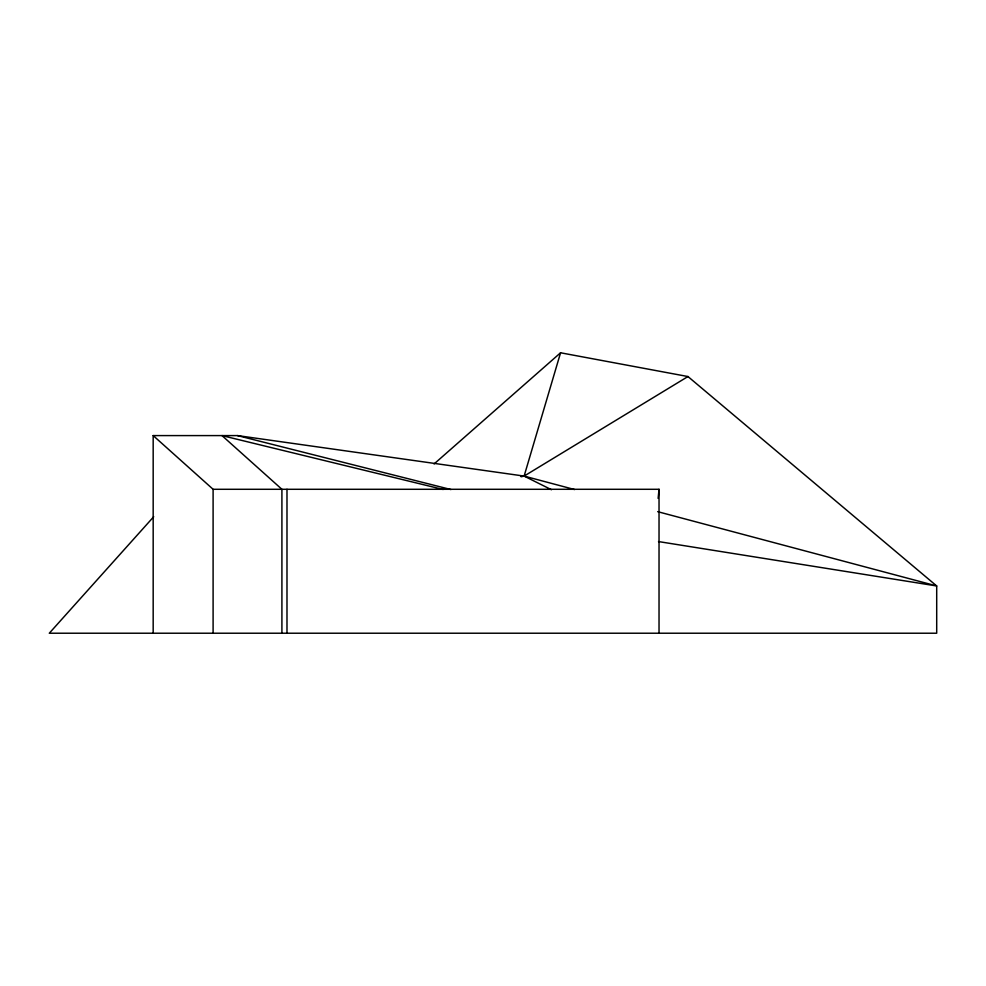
<?xml version="1.0" encoding="UTF-8"?>
<svg xmlns="http://www.w3.org/2000/svg" width="986" height="986" viewBox="0 0 986 986"><rect width="100%" height="100%" fill="white"/><g stroke="black" fill="none" stroke-linecap="round" stroke-linejoin="round"><path stroke-width="1.48" d="M658.13 498.386L659.03 489.29L213.099 489.29L153.175 435.59L153.175 633.222M521.113 476.756L524.121 476.09L560.566 352.778L687.957 376.541L936.7 585.967L936.7 633.222L49.3 633.222L153.717 516.713M434.086 463.95L560.566 352.778M521.052 476.213L524.121 476.09L687.957 376.541M153.175 435.59L237.515 435.59L524.121 476.09L574.579 489.537M658.512 541.573L936.7 585.967L657.687 511.66M443.195 489.487L221.986 435.59L281.91 489.29L281.91 633.222M237.515 435.59L450.947 489.537M524.121 476.09L551.457 489.722M659.03 489.29L659.03 633.222M286.988 489.29L286.988 633.222M213.099 489.29L213.099 633.222"/></g></svg>
